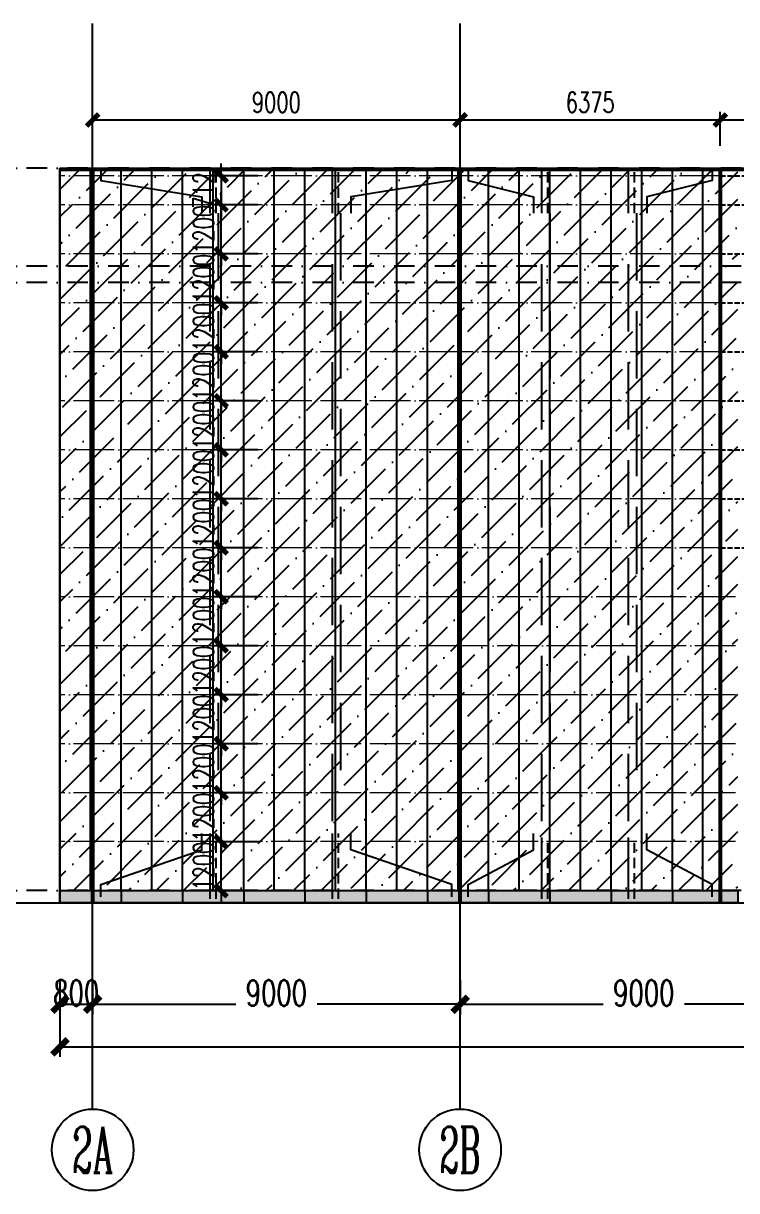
# Model space of a CAD drawing. Extents: x -2072575 to 87763, y -155913 to 742026.
# Drawn here: x -1319951 to -1302479, y 499737 to 528335 of the extents above; entities that cross this region are included whole.
import ezdxf
from ezdxf.enums import TextEntityAlignment as Align

# ---------------------------------------------------------------- set-up
doc = ezdxf.new("R2010")
doc.units = 0
doc.header["$LTSCALE"] = 1000
for name, pattern in [('20剖面图$0$DASH', [0.35, 0.25, -0.1]), ('CENTER', [2, 1.25, -0.25, 0.25, -0.25]), ('DASHDOT', [1, 0.5, -0.25, 0, -0.25]), ('DASHED', [0.75, 0.5, -0.25]), ('DOT', [0.25, 0, -0.25]), ('DOTE', [2.42, 2, -0.2, 0.02, -0.2])]:
    doc.linetypes.add(name, pattern=pattern)
doc.layers.get('Defpoints').update_dxf_attribs({"color": 210})
for name, color, linetype in [('!ZN1-填充-8', 8, 'Continuous'), ('12圆钢+30钢套管撑杆', 3, 'Continuous'), ('12圆钢斜拉条', 30, 'Continuous'), ('12圆钢直拉条', 22, 'Continuous'), ('3符号', 3, 'Continuous'), ('3铝板幕墙', 3, 'Continuous'), ('60x60x5钢方管', 6, '20剖面图$0$DASH'), ('A-AXIS-DOTE', 14, 'DOTE'), ('A-LIN-V', 9, 'Continuous'), ('A-云线', 50, 'Continuous'), ('AS-WALL', 40, 'Continuous'), ('DIM', 173, 'Continuous'), ('DOT', 8, 'DOT'), ('DOTE', 1, 'CENTER'), ('压型钢板', 23, 'Continuous')]:
    doc.layers.add(name, color=color, linetype=linetype)
doc.layers.add('冷弯薄壁C型钢 250x75x20x3.0', color=51, linetype='DOTE', lineweight=0)
doc.layers.add('梁', color=4, linetype='Continuous', lineweight=18)
doc.styles.add('_TCH_AXIS', font='COMPLEX', dxfattribs={"bigfont": 'GBCBIG'})
doc.styles.add('DHTEXT-1', font='romans.shx', dxfattribs={"width": 0.7, "bigfont": 'chinese.shx'})
doc.dimstyles.new('ZN200', dxfattribs={"dimscale": 200, "dimtxt": 2.5, "dimasz": 1.5, "dimexe": 1, "dimexo": 2, "dimgap": 0.9, "dimtad": 1, "dimdec": 0, "dimdsep": 46, "dimtxsty": 'DHTEXT-1', "dimblk": 'ARCHTICK', "dimcen": 2.5, "dimclrd": 173, "dimclre": 173, "dimclrt": 7, "dimazin": 2, "dimtfac": 1, "dimtdec": 0, "dimtix": 1, "dimtmove": 2, "dimatfit": 3, "dimfxl": 0, "dimtolj": 1, "dimtzin": 0, "dimarcsym": 0})
doc.dimstyles.new('ZN250', dxfattribs={"dimscale": 250, "dimtxt": 2.5, "dimasz": 1.5, "dimexe": 1, "dimexo": 2, "dimgap": 0.9, "dimtad": 1, "dimdec": 0, "dimdsep": 46, "dimtxsty": 'DHTEXT-1', "dimblk": 'ARCHTICK', "dimcen": 2.5, "dimclrd": 173, "dimclre": 173, "dimclrt": 7, "dimazin": 2, "dimtfac": 1, "dimtdec": 0, "dimtix": 1, "dimtmove": 2, "dimatfit": 3, "dimfxl": 0, "dimarcsym": 0})

# ---------------------------------------------------------------- blocks, each defined once
blk = doc.blocks.new('_ArchTick')
at = {"color": 0, "linetype": 'ByBlock', "const_width": 0.4}
blk.add_lwpolyline([(-0.5, -0.5), (0.5, 0.5)], dxfattribs=at)
blk = doc.blocks.new('*D107')
at = {"layer": 'Defpoints', "color": 0, "ltscale": 2500, "transparency": 16777216}
for p in [(-1350902, 585773), (-1192902, 585773), (-1192902, 583646)]:
    blk.add_point(p, dxfattribs=at)
at = {"layer": 'DIM', "color": 173, "linetype": 'ByBlock', "lineweight": -2, "ltscale": 2500, "transparency": 16777216}
for p, q in [((-1350902, 585273), (-1350902, 583396)), ((-1192902, 585273), (-1192902, 583396)), ((-1350902, 583646), (-1273283, 583646)), ((-1192902, 583646), (-1270521, 583646))]:
    blk.add_line(p, q, dxfattribs=at)
at = {"layer": 'DIM', "color": 173, "lineweight": -2, "ltscale": 2500, "transparency": 16777216, "xscale": 375, "yscale": 375, "zscale": 375, "rotation": 180}
blk.add_blockref('_ArchTick', (-1350902, 583646), dxfattribs=at)
at = {"layer": 'DIM', "color": 173, "lineweight": -2, "ltscale": 2500, "transparency": 16777216, "xscale": 375, "yscale": 375, "zscale": 375}
blk.add_blockref('_ArchTick', (-1192902, 583646), dxfattribs=at)
at = {"layer": 'DIM', "color": 7, "ltscale": 2500, "transparency": 16777216, "insert": (-1271902, 583921), "char_height": 625, "attachment_point": 5, "style": 'DHTEXT-1'}
blk.add_mtext('158000', dxfattribs=at)
blk = doc.blocks.new('*D129')
at = {"layer": 'Defpoints', "color": 0, "ltscale": 2500, "transparency": 16777216}
for p in [(-1341102, 585773), (-1332102, 585773), (-1332102, 584686)]:
    blk.add_point(p, dxfattribs=at)
at = {"layer": 'DIM', "color": 173, "linetype": 'ByBlock', "lineweight": -2, "ltscale": 2500, "transparency": 16777216}
for p, q in [((-1341102, 585273), (-1341102, 584436)), ((-1332102, 585273), (-1332102, 584436)), ((-1341102, 584686), (-1337598, 584686)), ((-1332102, 584686), (-1335606, 584686))]:
    blk.add_line(p, q, dxfattribs=at)
at = {"layer": 'DIM', "color": 173, "lineweight": -2, "ltscale": 2500, "transparency": 16777216, "xscale": 375, "yscale": 375, "zscale": 375, "rotation": 180}
blk.add_blockref('_ArchTick', (-1341102, 584686), dxfattribs=at)
at = {"layer": 'DIM', "color": 173, "lineweight": -2, "ltscale": 2500, "transparency": 16777216, "xscale": 375, "yscale": 375, "zscale": 375}
blk.add_blockref('_ArchTick', (-1332102, 584686), dxfattribs=at)
at = {"layer": 'DIM', "color": 7, "ltscale": 2500, "transparency": 16777216, "insert": (-1336602, 584961), "char_height": 625, "attachment_point": 5, "style": 'DHTEXT-1'}
blk.add_mtext('9000', dxfattribs=at)
blk = doc.blocks.new('*D130')
at = {"layer": 'Defpoints', "color": 0, "ltscale": 2500, "transparency": 16777216}
for p in [(-1350102, 585773), (-1341102, 585773), (-1341102, 584686)]:
    blk.add_point(p, dxfattribs=at)
at = {"layer": 'DIM', "color": 173, "linetype": 'ByBlock', "lineweight": -2, "ltscale": 2500, "transparency": 16777216}
for p, q in [((-1350102, 585273), (-1350102, 584436)), ((-1341102, 585273), (-1341102, 584436)), ((-1350102, 584686), (-1346598, 584686)), ((-1341102, 584686), (-1344606, 584686))]:
    blk.add_line(p, q, dxfattribs=at)
at = {"layer": 'DIM', "color": 173, "lineweight": -2, "ltscale": 2500, "transparency": 16777216, "xscale": 375, "yscale": 375, "zscale": 375, "rotation": 180}
blk.add_blockref('_ArchTick', (-1350102, 584686), dxfattribs=at)
at = {"layer": 'DIM', "color": 173, "lineweight": -2, "ltscale": 2500, "transparency": 16777216, "xscale": 375, "yscale": 375, "zscale": 375}
blk.add_blockref('_ArchTick', (-1341102, 584686), dxfattribs=at)
at = {"layer": 'DIM', "color": 7, "ltscale": 2500, "transparency": 16777216, "insert": (-1345602, 584961), "char_height": 625, "attachment_point": 5, "style": 'DHTEXT-1'}
blk.add_mtext('9000', dxfattribs=at)
blk = doc.blocks.new('*D131')
at = {"layer": 'Defpoints', "color": 0, "ltscale": 2500, "transparency": 16777216}
for p in [(-1350902, 585773), (-1350102, 585773), (-1350102, 584686)]:
    blk.add_point(p, dxfattribs=at)
at = {"layer": 'DIM', "color": 173, "linetype": 'ByBlock', "lineweight": -2, "ltscale": 2500, "transparency": 16777216}
for p, q in [((-1350902, 585273), (-1350902, 584436)), ((-1350102, 585273), (-1350102, 584436)), ((-1350902, 584686), (-1350102, 584686))]:
    blk.add_line(p, q, dxfattribs=at)
at = {"layer": 'DIM', "color": 173, "lineweight": -2, "ltscale": 2500, "transparency": 16777216, "xscale": 375, "yscale": 375, "zscale": 375, "rotation": 180}
blk.add_blockref('_ArchTick', (-1350902, 584686), dxfattribs=at)
at = {"layer": 'DIM', "color": 173, "lineweight": -2, "ltscale": 2500, "transparency": 16777216, "xscale": 375, "yscale": 375, "zscale": 375}
blk.add_blockref('_ArchTick', (-1350102, 584686), dxfattribs=at)
at = {"layer": 'DIM', "color": 7, "ltscale": 2500, "transparency": 16777216, "insert": (-1350502, 584961), "char_height": 625, "attachment_point": 5, "style": 'DHTEXT-1'}
blk.add_mtext('800', dxfattribs=at)
blk = doc.blocks.new('卓越-轴号')
blk.add_circle((0, 0), 4)
at = {"color": 0, "style": '_TCH_AXIS', "width": 1.041667, "flags": 8}
blk.add_attdef('A', text='', height=4.48, dxfattribs=at).set_placement((-2, -2.24), (2, -2.24), align=Align.FIT)
blk = doc.blocks.new('20250905092536')
at = {"layer": '!ZN1-填充-8'}
h = blk.add_hatch(dxfattribs=at)
h.set_pattern_fill('ANSI36', color=252, scale=300, style=0)
h.set_pattern_definition([(45, (1318253.53, -507087.46), (252.5697, 926.08891), [1190.625, -238.125, 0, -238.125])])
h.paths.add_polyline_path([(15800, 0), (-800, 0), (-800, 17650), (15800, 17650)])
h = blk.add_hatch(dxfattribs=at)
h.set_pattern_fill('DOTS', color=252, scale=100, style=0)
h.set_pattern_definition([(0, (1318253.53, -507087.46), (79.375, 158.75), [0, -158.75])])
h.paths.add_polyline_path([(-800, 0), (15800, 0), (15800, -300), (-800, -300)])
at = {"layer": '3铝板幕墙', "color": 252, "ltscale": 2000}
for p, q in [((700, 0), (700, -300)), ((2200, 0), (2200, -300)), ((3700, 0), (3700, -300)), ((5200, 0), (5200, -300)), ((6700, 0), (6700, -300)), ((8200, 0), (8200, -300)), ((9700, 0), (9700, -300)), ((11200, 0), (11200, -300)), ((12700, 0), (12700, -300)), ((14200, 0), (14200, -300))]:
    blk.add_line(p, q, dxfattribs=at)
blk.add_lwpolyline([(-800, 0), (15800, 0), (15800, -300), (-800, -300)], close=True, dxfattribs=at)
at = {"layer": '压型钢板', "color": 252, "ltscale": 10}
for p, q in [((-800, 0), (-800, 17700)), ((-50, 0), (-50, 17700)), ((700, 0), (700, 17700)), ((1450, 0), (1450, 17700)), ((2200, 0), (2200, 17700)), ((2950, 0), (2950, 17700)), ((3700, 0), (3700, 17700)), ((4450, 0), (4450, 17700)), ((5200, 0), (5200, 17700)), ((5950, 0), (5950, 17700)), ((6700, 0), (6700, 17700)), ((7450, 0), (7450, 17700)), ((8200, 0), (8200, 17700)), ((8950, 0), (8950, 17700)), ((9700, 0), (9700, 17700)), ((10450, 0), (10450, 17700)), ((11200, 0), (11200, 17700)), ((11950, 0), (11950, 17700)), ((12700, 0), (12700, 17700)), ((13450, 0), (13450, 17700)), ((14200, 0), (14200, 17700)), ((14950, 0), (14950, 17700))]:
    blk.add_line(p, q, dxfattribs=at)
blk = doc.blocks.new('*D1759')
at = {"layer": 'Defpoints', "color": 0, "ltscale": 2500, "transparency": 16777216}
for p in [(-800, -1697), (157200, -1697), (157200, -3824)]:
    blk.add_point(p, dxfattribs=at)
at = {"layer": 'DIM', "color": 173, "linetype": 'ByBlock', "lineweight": -2, "ltscale": 2500, "transparency": 16777216}
for p, q in [((-800, -2197), (-800, -4074)), ((157200, -2197), (157200, -4074)), ((-800, -3824), (76819, -3824)), ((157200, -3824), (79581, -3824))]:
    blk.add_line(p, q, dxfattribs=at)
at = {"layer": 'DIM', "color": 173, "lineweight": -2, "ltscale": 2500, "transparency": 16777216, "xscale": 375, "yscale": 375, "zscale": 375, "rotation": 180}
blk.add_blockref('_ArchTick', (-800, -3824), dxfattribs=at)
at = {"layer": 'DIM', "color": 173, "lineweight": -2, "ltscale": 2500, "transparency": 16777216, "xscale": 375, "yscale": 375, "zscale": 375}
blk.add_blockref('_ArchTick', (157200, -3824), dxfattribs=at)
at = {"layer": 'DIM', "color": 7, "ltscale": 2500, "transparency": 16777216, "insert": (78200, -3549), "char_height": 625, "attachment_point": 5, "style": 'DHTEXT-1'}
blk.add_mtext('158000', dxfattribs=at)
blk = doc.blocks.new('*D1778')
at = {"layer": 'Defpoints', "color": 0, "ltscale": 2500, "transparency": 16777216}
for p in [(9000, -1697), (18000, -1697), (18000, -2784)]:
    blk.add_point(p, dxfattribs=at)
at = {"layer": 'DIM', "color": 173, "linetype": 'ByBlock', "lineweight": -2, "ltscale": 2500, "transparency": 16777216}
for p, q in [((9000, -2197), (9000, -3034)), ((18000, -2197), (18000, -3034)), ((9000, -2784), (12504, -2784)), ((18000, -2784), (14496, -2784))]:
    blk.add_line(p, q, dxfattribs=at)
at = {"layer": 'DIM', "color": 173, "lineweight": -2, "ltscale": 2500, "transparency": 16777216, "xscale": 375, "yscale": 375, "zscale": 375, "rotation": 180}
blk.add_blockref('_ArchTick', (9000, -2784), dxfattribs=at)
at = {"layer": 'DIM', "color": 173, "lineweight": -2, "ltscale": 2500, "transparency": 16777216, "xscale": 375, "yscale": 375, "zscale": 375}
blk.add_blockref('_ArchTick', (18000, -2784), dxfattribs=at)
at = {"layer": 'DIM', "color": 7, "ltscale": 2500, "transparency": 16777216, "insert": (13500, -2509), "char_height": 625, "attachment_point": 5, "style": 'DHTEXT-1'}
blk.add_mtext('9000', dxfattribs=at)
blk = doc.blocks.new('*D1779')
at = {"layer": 'Defpoints', "color": 0, "ltscale": 2500, "transparency": 16777216}
for p in [(0, -1697), (9000, -1697), (9000, -2784)]:
    blk.add_point(p, dxfattribs=at)
at = {"layer": 'DIM', "color": 173, "linetype": 'ByBlock', "lineweight": -2, "ltscale": 2500, "transparency": 16777216}
for p, q in [((0, -2197), (0, -3034)), ((9000, -2197), (9000, -3034)), ((0, -2784), (3504, -2784)), ((9000, -2784), (5496, -2784))]:
    blk.add_line(p, q, dxfattribs=at)
at = {"layer": 'DIM', "color": 173, "lineweight": -2, "ltscale": 2500, "transparency": 16777216, "xscale": 375, "yscale": 375, "zscale": 375, "rotation": 180}
blk.add_blockref('_ArchTick', (0, -2784), dxfattribs=at)
at = {"layer": 'DIM', "color": 173, "lineweight": -2, "ltscale": 2500, "transparency": 16777216, "xscale": 375, "yscale": 375, "zscale": 375}
blk.add_blockref('_ArchTick', (9000, -2784), dxfattribs=at)
at = {"layer": 'DIM', "color": 7, "ltscale": 2500, "transparency": 16777216, "insert": (4500, -2509), "char_height": 625, "attachment_point": 5, "style": 'DHTEXT-1'}
blk.add_mtext('9000', dxfattribs=at)
blk = doc.blocks.new('*D1780')
at = {"layer": 'Defpoints', "color": 0, "ltscale": 2500, "transparency": 16777216}
for p in [(-800, -1697), (0, -1697), (0, -2784)]:
    blk.add_point(p, dxfattribs=at)
at = {"layer": 'DIM', "color": 173, "linetype": 'ByBlock', "lineweight": -2, "ltscale": 2500, "transparency": 16777216}
for p, q in [((-800, -2197), (-800, -3034)), ((0, -2197), (0, -3034)), ((-800, -2784), (0, -2784))]:
    blk.add_line(p, q, dxfattribs=at)
at = {"layer": 'DIM', "color": 173, "lineweight": -2, "ltscale": 2500, "transparency": 16777216, "xscale": 375, "yscale": 375, "zscale": 375, "rotation": 180}
blk.add_blockref('_ArchTick', (-800, -2784), dxfattribs=at)
at = {"layer": 'DIM', "color": 173, "lineweight": -2, "ltscale": 2500, "transparency": 16777216, "xscale": 375, "yscale": 375, "zscale": 375}
blk.add_blockref('_ArchTick', (0, -2784), dxfattribs=at)
at = {"layer": 'DIM', "color": 7, "ltscale": 2500, "transparency": 16777216, "insert": (-400, -2509), "char_height": 625, "attachment_point": 5, "style": 'DHTEXT-1'}
blk.add_mtext('800', dxfattribs=at)
blk = doc.blocks.new('*D3483')
at = {"layer": 'Defpoints', "color": 0, "ltscale": 10, "transparency": 16777216}
for p in [(-1300254, 525969), (-1302879, 524935), (-1300254, 524935)]:
    blk.add_point(p, dxfattribs=at)
at = {"layer": 'DIM', "color": 173, "linetype": 'ByBlock', "lineweight": -2, "ltscale": 10, "transparency": 16777216}
for p, q in [((-1302879, 525335), (-1302879, 526169)), ((-1302879, 525969), (-1300254, 525969)), ((-1300254, 525335), (-1300254, 526169))]:
    blk.add_line(p, q, dxfattribs=at)
at = {"layer": 'DIM', "color": 173, "lineweight": -2, "ltscale": 10, "transparency": 16777216, "xscale": 300, "yscale": 300, "zscale": 300, "rotation": 180}
blk.add_blockref('_ArchTick', (-1302879, 525969), dxfattribs=at)
at = {"layer": 'DIM', "color": 173, "lineweight": -2, "ltscale": 10, "transparency": 16777216, "xscale": 300, "yscale": 300, "zscale": 300}
blk.add_blockref('_ArchTick', (-1300254, 525969), dxfattribs=at)
at = {"layer": 'DIM', "color": 7, "ltscale": 10, "transparency": 16777216, "insert": (-1301566, 526399), "char_height": 500, "attachment_point": 5, "style": 'DHTEXT-1'}
blk.add_mtext('\\A1;2625', dxfattribs=at)
blk = doc.blocks.new('*D3484')
at = {"layer": 'Defpoints', "color": 0, "ltscale": 10, "transparency": 16777216}
for p in [(-1302879, 525969), (-1309254, 524935), (-1302879, 524935)]:
    blk.add_point(p, dxfattribs=at)
at = {"layer": 'DIM', "color": 173, "linetype": 'ByBlock', "lineweight": -2, "ltscale": 10, "transparency": 16777216}
for p, q in [((-1309254, 525335), (-1309254, 526169)), ((-1309254, 525969), (-1302879, 525969)), ((-1302879, 525335), (-1302879, 526169))]:
    blk.add_line(p, q, dxfattribs=at)
at = {"layer": 'DIM', "color": 173, "lineweight": -2, "ltscale": 10, "transparency": 16777216, "xscale": 300, "yscale": 300, "zscale": 300, "rotation": 180}
blk.add_blockref('_ArchTick', (-1309254, 525969), dxfattribs=at)
at = {"layer": 'DIM', "color": 173, "lineweight": -2, "ltscale": 10, "transparency": 16777216, "xscale": 300, "yscale": 300, "zscale": 300}
blk.add_blockref('_ArchTick', (-1302879, 525969), dxfattribs=at)
at = {"layer": 'DIM', "color": 7, "ltscale": 10, "transparency": 16777216, "insert": (-1306066, 526399), "char_height": 500, "attachment_point": 5, "style": 'DHTEXT-1'}
blk.add_mtext('\\A1;6375', dxfattribs=at)
blk = doc.blocks.new('*D3485')
at = {"layer": 'Defpoints', "color": 0, "ltscale": 10, "transparency": 16777216}
for p in [(-1309254, 525969), (-1318254, 524935), (-1309254, 524935)]:
    blk.add_point(p, dxfattribs=at)
at = {"layer": 'DIM', "color": 173, "linetype": 'ByBlock', "lineweight": -2, "ltscale": 10, "transparency": 16777216}
for p, q in [((-1318254, 525335), (-1318254, 526169)), ((-1318254, 525969), (-1309254, 525969)), ((-1309254, 525335), (-1309254, 526169))]:
    blk.add_line(p, q, dxfattribs=at)
at = {"layer": 'DIM', "color": 173, "lineweight": -2, "ltscale": 10, "transparency": 16777216, "xscale": 300, "yscale": 300, "zscale": 300, "rotation": 180}
blk.add_blockref('_ArchTick', (-1318254, 525969), dxfattribs=at)
at = {"layer": 'DIM', "color": 173, "lineweight": -2, "ltscale": 10, "transparency": 16777216, "xscale": 300, "yscale": 300, "zscale": 300}
blk.add_blockref('_ArchTick', (-1309254, 525969), dxfattribs=at)
at = {"layer": 'DIM', "color": 7, "ltscale": 10, "transparency": 16777216, "insert": (-1313754, 526399), "char_height": 500, "attachment_point": 5, "style": 'DHTEXT-1'}
blk.add_mtext('\\A1;9000', dxfattribs=at)
blk = doc.blocks.new('*D3497')
at = {"layer": 'Defpoints', "color": 0, "ltscale": 10, "transparency": 16777216}
for p in [(-1313804, 524600), (-1315107, 523887), (-1313804, 523887)]:
    blk.add_point(p, dxfattribs=at)
at = {"layer": 'DIM', "color": 173, "linetype": 'ByBlock', "lineweight": -2, "ltscale": 10, "transparency": 16777216}
for p, q in [((-1315107, 524600), (-1315107, 524900)), ((-1314204, 524600), (-1315307, 524600)), ((-1315107, 524600), (-1315107, 523887)), ((-1314204, 523887), (-1315307, 523887)), ((-1315107, 523887), (-1315107, 523587))]:
    blk.add_line(p, q, dxfattribs=at)
at = {"layer": 'DIM', "color": 173, "lineweight": -2, "ltscale": 10, "transparency": 16777216, "xscale": 300, "yscale": 300, "zscale": 300}
for p, rotation in [((-1315107, 524600), 270), ((-1315107, 523887), 90)]:
    blk.add_blockref('_ArchTick', p, dxfattribs=dict(at, rotation=rotation))
at = {"layer": 'DIM', "color": 7, "ltscale": 10, "transparency": 16777216, "insert": (-1315537, 524244), "char_height": 500, "attachment_point": 5, "rotation": 90, "style": 'DHTEXT-1'}
blk.add_mtext('\\A1;712', dxfattribs=at)
blk = doc.blocks.new('*D3498')
at = {"layer": 'Defpoints', "color": 0, "ltscale": 10, "transparency": 16777216}
for p in [(-1315107, 523887), (-1313804, 523887), (-1313804, 522687)]:
    blk.add_point(p, dxfattribs=at)
at = {"layer": 'DIM', "color": 173, "linetype": 'ByBlock', "lineweight": -2, "ltscale": 10, "transparency": 16777216}
for p, q in [((-1315107, 523887), (-1315107, 524187)), ((-1314204, 523887), (-1315307, 523887)), ((-1315107, 522687), (-1315107, 523887)), ((-1314204, 522687), (-1315307, 522687)), ((-1315107, 522687), (-1315107, 522387))]:
    blk.add_line(p, q, dxfattribs=at)
at = {"layer": 'DIM', "color": 173, "lineweight": -2, "ltscale": 10, "transparency": 16777216, "xscale": 300, "yscale": 300, "zscale": 300}
for p, rotation in [((-1315107, 523887), 270), ((-1315107, 522687), 90)]:
    blk.add_blockref('_ArchTick', p, dxfattribs=dict(at, rotation=rotation))
at = {"layer": 'DIM', "color": 7, "ltscale": 10, "transparency": 16777216, "insert": (-1315537, 523287), "char_height": 500, "attachment_point": 5, "rotation": 90, "style": 'DHTEXT-1'}
blk.add_mtext('\\A1;1200', dxfattribs=at)
blk = doc.blocks.new('*D3499')
at = {"layer": 'Defpoints', "color": 0, "ltscale": 10, "transparency": 16777216}
for p in [(-1315107, 522687), (-1313804, 522687), (-1313804, 521487)]:
    blk.add_point(p, dxfattribs=at)
at = {"layer": 'DIM', "color": 173, "linetype": 'ByBlock', "lineweight": -2, "ltscale": 10, "transparency": 16777216}
for p, q in [((-1315107, 522687), (-1315107, 522987)), ((-1314204, 522687), (-1315307, 522687)), ((-1315107, 521487), (-1315107, 522687)), ((-1314204, 521487), (-1315307, 521487)), ((-1315107, 521487), (-1315107, 521187))]:
    blk.add_line(p, q, dxfattribs=at)
at = {"layer": 'DIM', "color": 173, "lineweight": -2, "ltscale": 10, "transparency": 16777216, "xscale": 300, "yscale": 300, "zscale": 300}
for p, rotation in [((-1315107, 522687), 270), ((-1315107, 521487), 90)]:
    blk.add_blockref('_ArchTick', p, dxfattribs=dict(at, rotation=rotation))
at = {"layer": 'DIM', "color": 7, "ltscale": 10, "transparency": 16777216, "insert": (-1315537, 522087), "char_height": 500, "attachment_point": 5, "rotation": 90, "style": 'DHTEXT-1'}
blk.add_mtext('\\A1;1200', dxfattribs=at)
blk = doc.blocks.new('*D3500')
at = {"layer": 'Defpoints', "color": 0, "ltscale": 10, "transparency": 16777216}
for p in [(-1315107, 521487), (-1313804, 521487), (-1313804, 520287)]:
    blk.add_point(p, dxfattribs=at)
at = {"layer": 'DIM', "color": 173, "linetype": 'ByBlock', "lineweight": -2, "ltscale": 10, "transparency": 16777216}
for p, q in [((-1315107, 521487), (-1315107, 521787)), ((-1314204, 521487), (-1315307, 521487)), ((-1315107, 520287), (-1315107, 521487)), ((-1314204, 520287), (-1315307, 520287)), ((-1315107, 520287), (-1315107, 519987))]:
    blk.add_line(p, q, dxfattribs=at)
at = {"layer": 'DIM', "color": 173, "lineweight": -2, "ltscale": 10, "transparency": 16777216, "xscale": 300, "yscale": 300, "zscale": 300}
for p, rotation in [((-1315107, 521487), 270), ((-1315107, 520287), 90)]:
    blk.add_blockref('_ArchTick', p, dxfattribs=dict(at, rotation=rotation))
at = {"layer": 'DIM', "color": 7, "ltscale": 10, "transparency": 16777216, "insert": (-1315537, 520887), "char_height": 500, "attachment_point": 5, "rotation": 90, "style": 'DHTEXT-1'}
blk.add_mtext('\\A1;1200', dxfattribs=at)
blk = doc.blocks.new('*D3501')
at = {"layer": 'Defpoints', "color": 0, "ltscale": 10, "transparency": 16777216}
for p in [(-1315107, 520287), (-1313804, 520287), (-1313804, 519087)]:
    blk.add_point(p, dxfattribs=at)
at = {"layer": 'DIM', "color": 173, "linetype": 'ByBlock', "lineweight": -2, "ltscale": 10, "transparency": 16777216}
for p, q in [((-1315107, 520287), (-1315107, 520587)), ((-1314204, 520287), (-1315307, 520287)), ((-1315107, 519087), (-1315107, 520287)), ((-1314204, 519087), (-1315307, 519087)), ((-1315107, 519087), (-1315107, 518787))]:
    blk.add_line(p, q, dxfattribs=at)
at = {"layer": 'DIM', "color": 173, "lineweight": -2, "ltscale": 10, "transparency": 16777216, "xscale": 300, "yscale": 300, "zscale": 300}
for p, rotation in [((-1315107, 520287), 270), ((-1315107, 519087), 90)]:
    blk.add_blockref('_ArchTick', p, dxfattribs=dict(at, rotation=rotation))
at = {"layer": 'DIM', "color": 7, "ltscale": 10, "transparency": 16777216, "insert": (-1315537, 519687), "char_height": 500, "attachment_point": 5, "rotation": 90, "style": 'DHTEXT-1'}
blk.add_mtext('\\A1;1200', dxfattribs=at)
blk = doc.blocks.new('*D3502')
at = {"layer": 'Defpoints', "color": 0, "ltscale": 10, "transparency": 16777216}
for p in [(-1315107, 519087), (-1313804, 519087), (-1313804, 517887)]:
    blk.add_point(p, dxfattribs=at)
at = {"layer": 'DIM', "color": 173, "linetype": 'ByBlock', "lineweight": -2, "ltscale": 10, "transparency": 16777216}
for p, q in [((-1315107, 519087), (-1315107, 519387)), ((-1314204, 519087), (-1315307, 519087)), ((-1315107, 517887), (-1315107, 519087)), ((-1314204, 517887), (-1315307, 517887)), ((-1315107, 517887), (-1315107, 517587))]:
    blk.add_line(p, q, dxfattribs=at)
at = {"layer": 'DIM', "color": 173, "lineweight": -2, "ltscale": 10, "transparency": 16777216, "xscale": 300, "yscale": 300, "zscale": 300}
for p, rotation in [((-1315107, 519087), 270), ((-1315107, 517887), 90)]:
    blk.add_blockref('_ArchTick', p, dxfattribs=dict(at, rotation=rotation))
at = {"layer": 'DIM', "color": 7, "ltscale": 10, "transparency": 16777216, "insert": (-1315537, 518487), "char_height": 500, "attachment_point": 5, "rotation": 90, "style": 'DHTEXT-1'}
blk.add_mtext('\\A1;1200', dxfattribs=at)
blk = doc.blocks.new('*D3503')
at = {"layer": 'Defpoints', "color": 0, "ltscale": 10, "transparency": 16777216}
for p in [(-1315107, 517887), (-1313804, 517887), (-1313804, 516687)]:
    blk.add_point(p, dxfattribs=at)
at = {"layer": 'DIM', "color": 173, "linetype": 'ByBlock', "lineweight": -2, "ltscale": 10, "transparency": 16777216}
for p, q in [((-1315107, 517887), (-1315107, 518187)), ((-1314204, 517887), (-1315307, 517887)), ((-1315107, 516687), (-1315107, 517887)), ((-1314204, 516687), (-1315307, 516687)), ((-1315107, 516687), (-1315107, 516387))]:
    blk.add_line(p, q, dxfattribs=at)
at = {"layer": 'DIM', "color": 173, "lineweight": -2, "ltscale": 10, "transparency": 16777216, "xscale": 300, "yscale": 300, "zscale": 300}
for p, rotation in [((-1315107, 517887), 270), ((-1315107, 516687), 90)]:
    blk.add_blockref('_ArchTick', p, dxfattribs=dict(at, rotation=rotation))
at = {"layer": 'DIM', "color": 7, "ltscale": 10, "transparency": 16777216, "insert": (-1315537, 517287), "char_height": 500, "attachment_point": 5, "rotation": 90, "style": 'DHTEXT-1'}
blk.add_mtext('\\A1;1200', dxfattribs=at)
blk = doc.blocks.new('*D3504')
at = {"layer": 'Defpoints', "color": 0, "ltscale": 10, "transparency": 16777216}
for p in [(-1315107, 516687), (-1313804, 516687), (-1313804, 515487)]:
    blk.add_point(p, dxfattribs=at)
at = {"layer": 'DIM', "color": 173, "linetype": 'ByBlock', "lineweight": -2, "ltscale": 10, "transparency": 16777216}
for p, q in [((-1315107, 516687), (-1315107, 516987)), ((-1314204, 516687), (-1315307, 516687)), ((-1315107, 515487), (-1315107, 516687)), ((-1314204, 515487), (-1315307, 515487)), ((-1315107, 515487), (-1315107, 515187))]:
    blk.add_line(p, q, dxfattribs=at)
at = {"layer": 'DIM', "color": 173, "lineweight": -2, "ltscale": 10, "transparency": 16777216, "xscale": 300, "yscale": 300, "zscale": 300}
for p, rotation in [((-1315107, 516687), 270), ((-1315107, 515487), 90)]:
    blk.add_blockref('_ArchTick', p, dxfattribs=dict(at, rotation=rotation))
at = {"layer": 'DIM', "color": 7, "ltscale": 10, "transparency": 16777216, "insert": (-1315537, 516087), "char_height": 500, "attachment_point": 5, "rotation": 90, "style": 'DHTEXT-1'}
blk.add_mtext('\\A1;1200', dxfattribs=at)
blk = doc.blocks.new('*D3505')
at = {"layer": 'Defpoints', "color": 0, "ltscale": 10, "transparency": 16777216}
for p in [(-1315107, 515487), (-1313804, 515487), (-1313804, 514287)]:
    blk.add_point(p, dxfattribs=at)
at = {"layer": 'DIM', "color": 173, "linetype": 'ByBlock', "lineweight": -2, "ltscale": 10, "transparency": 16777216}
for p, q in [((-1315107, 515487), (-1315107, 515787)), ((-1314204, 515487), (-1315307, 515487)), ((-1315107, 514287), (-1315107, 515487)), ((-1314204, 514287), (-1315307, 514287)), ((-1315107, 514287), (-1315107, 513987))]:
    blk.add_line(p, q, dxfattribs=at)
at = {"layer": 'DIM', "color": 173, "lineweight": -2, "ltscale": 10, "transparency": 16777216, "xscale": 300, "yscale": 300, "zscale": 300}
for p, rotation in [((-1315107, 515487), 270), ((-1315107, 514287), 90)]:
    blk.add_blockref('_ArchTick', p, dxfattribs=dict(at, rotation=rotation))
at = {"layer": 'DIM', "color": 7, "ltscale": 10, "transparency": 16777216, "insert": (-1315537, 514887), "char_height": 500, "attachment_point": 5, "rotation": 90, "style": 'DHTEXT-1'}
blk.add_mtext('\\A1;1200', dxfattribs=at)
blk = doc.blocks.new('*D3506')
at = {"layer": 'Defpoints', "color": 0, "ltscale": 10, "transparency": 16777216}
for p in [(-1315107, 514287), (-1313804, 514287), (-1313804, 513087)]:
    blk.add_point(p, dxfattribs=at)
at = {"layer": 'DIM', "color": 173, "linetype": 'ByBlock', "lineweight": -2, "ltscale": 10, "transparency": 16777216}
for p, q in [((-1315107, 514287), (-1315107, 514587)), ((-1314204, 514287), (-1315307, 514287)), ((-1315107, 513087), (-1315107, 514287)), ((-1314204, 513087), (-1315307, 513087)), ((-1315107, 513087), (-1315107, 512787))]:
    blk.add_line(p, q, dxfattribs=at)
at = {"layer": 'DIM', "color": 173, "lineweight": -2, "ltscale": 10, "transparency": 16777216, "xscale": 300, "yscale": 300, "zscale": 300}
for p, rotation in [((-1315107, 514287), 270), ((-1315107, 513087), 90)]:
    blk.add_blockref('_ArchTick', p, dxfattribs=dict(at, rotation=rotation))
at = {"layer": 'DIM', "color": 7, "ltscale": 10, "transparency": 16777216, "insert": (-1315537, 513687), "char_height": 500, "attachment_point": 5, "rotation": 90, "style": 'DHTEXT-1'}
blk.add_mtext('\\A1;1200', dxfattribs=at)
blk = doc.blocks.new('*D3507')
at = {"layer": 'Defpoints', "color": 0, "ltscale": 10, "transparency": 16777216}
for p in [(-1315107, 513087), (-1313804, 513087), (-1313804, 511887)]:
    blk.add_point(p, dxfattribs=at)
at = {"layer": 'DIM', "color": 173, "linetype": 'ByBlock', "lineweight": -2, "ltscale": 10, "transparency": 16777216}
for p, q in [((-1315107, 513087), (-1315107, 513387)), ((-1314204, 513087), (-1315307, 513087)), ((-1315107, 511887), (-1315107, 513087)), ((-1314204, 511887), (-1315307, 511887)), ((-1315107, 511887), (-1315107, 511587))]:
    blk.add_line(p, q, dxfattribs=at)
at = {"layer": 'DIM', "color": 173, "lineweight": -2, "ltscale": 10, "transparency": 16777216, "xscale": 300, "yscale": 300, "zscale": 300}
for p, rotation in [((-1315107, 513087), 270), ((-1315107, 511887), 90)]:
    blk.add_blockref('_ArchTick', p, dxfattribs=dict(at, rotation=rotation))
at = {"layer": 'DIM', "color": 7, "ltscale": 10, "transparency": 16777216, "insert": (-1315537, 512487), "char_height": 500, "attachment_point": 5, "rotation": 90, "style": 'DHTEXT-1'}
blk.add_mtext('\\A1;1200', dxfattribs=at)
blk = doc.blocks.new('*D3508')
at = {"layer": 'Defpoints', "color": 0, "ltscale": 10, "transparency": 16777216}
for p in [(-1315107, 511887), (-1313804, 511887), (-1313804, 510687)]:
    blk.add_point(p, dxfattribs=at)
at = {"layer": 'DIM', "color": 173, "linetype": 'ByBlock', "lineweight": -2, "ltscale": 10, "transparency": 16777216}
for p, q in [((-1315107, 511887), (-1315107, 512187)), ((-1314204, 511887), (-1315307, 511887)), ((-1315107, 510687), (-1315107, 511887)), ((-1314204, 510687), (-1315307, 510687)), ((-1315107, 510687), (-1315107, 510387))]:
    blk.add_line(p, q, dxfattribs=at)
at = {"layer": 'DIM', "color": 173, "lineweight": -2, "ltscale": 10, "transparency": 16777216, "xscale": 300, "yscale": 300, "zscale": 300}
for p, rotation in [((-1315107, 511887), 270), ((-1315107, 510687), 90)]:
    blk.add_blockref('_ArchTick', p, dxfattribs=dict(at, rotation=rotation))
at = {"layer": 'DIM', "color": 7, "ltscale": 10, "transparency": 16777216, "insert": (-1315537, 511287), "char_height": 500, "attachment_point": 5, "rotation": 90, "style": 'DHTEXT-1'}
blk.add_mtext('\\A1;1200', dxfattribs=at)
blk = doc.blocks.new('*D3509')
at = {"layer": 'Defpoints', "color": 0, "ltscale": 10, "transparency": 16777216}
for p in [(-1315107, 510687), (-1313804, 510687), (-1313804, 509487)]:
    blk.add_point(p, dxfattribs=at)
at = {"layer": 'DIM', "color": 173, "linetype": 'ByBlock', "lineweight": -2, "ltscale": 10, "transparency": 16777216}
for p, q in [((-1315107, 510687), (-1315107, 510987)), ((-1314204, 510687), (-1315307, 510687)), ((-1315107, 509487), (-1315107, 510687)), ((-1314204, 509487), (-1315307, 509487)), ((-1315107, 509487), (-1315107, 509187))]:
    blk.add_line(p, q, dxfattribs=at)
at = {"layer": 'DIM', "color": 173, "lineweight": -2, "ltscale": 10, "transparency": 16777216, "xscale": 300, "yscale": 300, "zscale": 300}
for p, rotation in [((-1315107, 510687), 270), ((-1315107, 509487), 90)]:
    blk.add_blockref('_ArchTick', p, dxfattribs=dict(at, rotation=rotation))
at = {"layer": 'DIM', "color": 7, "ltscale": 10, "transparency": 16777216, "insert": (-1315537, 510087), "char_height": 500, "attachment_point": 5, "rotation": 90, "style": 'DHTEXT-1'}
blk.add_mtext('\\A1;1200', dxfattribs=at)
blk = doc.blocks.new('*D3510')
at = {"layer": 'Defpoints', "color": 0, "ltscale": 10, "transparency": 16777216}
for p in [(-1315107, 509487), (-1313804, 509487), (-1313804, 508287)]:
    blk.add_point(p, dxfattribs=at)
at = {"layer": 'DIM', "color": 173, "linetype": 'ByBlock', "lineweight": -2, "ltscale": 10, "transparency": 16777216}
for p, q in [((-1315107, 509487), (-1315107, 509787)), ((-1314204, 509487), (-1315307, 509487)), ((-1315107, 508287), (-1315107, 509487)), ((-1314204, 508287), (-1315307, 508287)), ((-1315107, 508287), (-1315107, 507987))]:
    blk.add_line(p, q, dxfattribs=at)
at = {"layer": 'DIM', "color": 173, "lineweight": -2, "ltscale": 10, "transparency": 16777216, "xscale": 300, "yscale": 300, "zscale": 300}
for p, rotation in [((-1315107, 509487), 270), ((-1315107, 508287), 90)]:
    blk.add_blockref('_ArchTick', p, dxfattribs=dict(at, rotation=rotation))
at = {"layer": 'DIM', "color": 7, "ltscale": 10, "transparency": 16777216, "insert": (-1315537, 508887), "char_height": 500, "attachment_point": 5, "rotation": 90, "style": 'DHTEXT-1'}
blk.add_mtext('\\A1;1200', dxfattribs=at)
blk = doc.blocks.new('*D3511')
at = {"layer": 'Defpoints', "color": 0, "ltscale": 10, "transparency": 16777216}
for p in [(-1315107, 508287), (-1313804, 508287), (-1313804, 507087)]:
    blk.add_point(p, dxfattribs=at)
at = {"layer": 'DIM', "color": 173, "linetype": 'ByBlock', "lineweight": -2, "ltscale": 10, "transparency": 16777216}
for p, q in [((-1315107, 508287), (-1315107, 508587)), ((-1314204, 508287), (-1315307, 508287)), ((-1315107, 507087), (-1315107, 508287)), ((-1314204, 507087), (-1315307, 507087)), ((-1315107, 507087), (-1315107, 506787))]:
    blk.add_line(p, q, dxfattribs=at)
at = {"layer": 'DIM', "color": 173, "lineweight": -2, "ltscale": 10, "transparency": 16777216, "xscale": 300, "yscale": 300, "zscale": 300}
for p, rotation in [((-1315107, 508287), 270), ((-1315107, 507087), 90)]:
    blk.add_blockref('_ArchTick', p, dxfattribs=dict(at, rotation=rotation))
at = {"layer": 'DIM', "color": 7, "ltscale": 10, "transparency": 16777216, "insert": (-1315537, 507687), "char_height": 500, "attachment_point": 5, "rotation": 90, "style": 'DHTEXT-1'}
blk.add_mtext('\\A1;1200', dxfattribs=at)
blk = doc.blocks.new('20250821133133')
at = {"layer": 'A-AXIS-DOTE', "ltscale": 2}
blk.add_line((0, -5350), (0, 21247.6), dxfattribs=at)
at = {"layer": 'DOT', "linetype": 'DASHDOT'}
for p, q in [((163899.6, 17700), (-7859.1, 17700)), ((163899.6, 15300), (-7859.1, 15300)), ((163899.6, 14900), (-7859.1, 14900)), ((163899.6, 0), (-7859.1, 0))]:
    blk.add_line(p, q, dxfattribs=at)
at = {"layer": 'DOTE', "ltscale": 250}
for p, q in [((0, -5350), (0, 21247.6)), ((9000, -5350), (9000, 21247.6))]:
    blk.add_line(p, q, dxfattribs=at)
at = {"layer": '3符号', "color": 7}
ref = blk.add_blockref('卓越-轴号', (1.1, -6350), dxfattribs=dict(at, xscale=250, yscale=250, zscale=250))
ref.add_attrib('A', '2A', dxfattribs={"layer": '0', "color": 0, "height": 1120, "style": '_TCH_AXIS', "width": 0.493421}).set_placement((-498.9, -6910), (501.1, -6910), align=Align.FIT)
ref = blk.add_blockref('卓越-轴号', (9001.1, -6350), dxfattribs=dict(at, xscale=250, yscale=250, zscale=250))
ref.add_attrib('A', '2B', dxfattribs={"layer": '0', "color": 0, "height": 1120, "style": '_TCH_AXIS', "width": 0.506757}).set_placement((8501.1, -6910), (9501.1, -6910), align=Align.FIT)
at = {"layer": 'DIM', "ltscale": 2500}
for base, p1, p2, picture, middle in [((0, -2784.1), (-800, -1697.5), (0, -1697.5), '*D131', (-400, -2509.1)), ((157200, -3824.1), (-800, -1697.5), (157200, -1697.5), '*D107', (78200, -3549.1)), ((9000, -2784.1), (0, -1697.5), (9000, -1697.5), '*D130', (4500, -2509.1)), ((18000, -2784.1), (9000, -1697.5), (18000, -1697.5), '*D129', (13500, -2509.1))]:
    dim = blk.add_linear_dim(base=base, p1=p1, p2=p2, angle=0, dimstyle='ZN250', dxfattribs=at)
    dim.commit()
    dim.dimension.update_dxf_attribs({"geometry": picture, "text_midpoint": middle, "dimtype": 129, "insert": (1350101.9, -587470.4)})
blk = doc.blocks.new('20250821140118')
at = {"layer": 'A-AXIS-DOTE', "ltscale": 2}
blk.add_line((0, -5350), (0, 21247.6), dxfattribs=at)
at = {"layer": 'DOT', "linetype": 'DASHDOT'}
for p, q in [((163899.6, 17700), (-7859.1, 17700)), ((163899.6, 15300), (-7859.1, 15300)), ((163899.6, 14900), (-7859.1, 14900)), ((163899.6, 0), (-7859.1, 0))]:
    blk.add_line(p, q, dxfattribs=at)
at = {"layer": 'DOTE', "ltscale": 250}
for p, q in [((0, -5350), (0, 21247.6)), ((9000, -5350), (9000, 21247.6))]:
    blk.add_line(p, q, dxfattribs=at)
at = {"layer": '3符号', "color": 7}
ref = blk.add_blockref('卓越-轴号', (1.1, -6350), dxfattribs=dict(at, xscale=250, yscale=250, zscale=250))
ref.add_attrib('A', '2A', dxfattribs={"layer": '0', "color": 0, "height": 1120, "style": '_TCH_AXIS', "width": 0.493421}).set_placement((-498.9, -6910), (501.1, -6910), align=Align.FIT)
ref = blk.add_blockref('卓越-轴号', (9001.1, -6350), dxfattribs=dict(at, xscale=250, yscale=250, zscale=250))
ref.add_attrib('A', '2B', dxfattribs={"layer": '0', "color": 0, "height": 1120, "style": '_TCH_AXIS', "width": 0.506757}).set_placement((8501.1, -6910), (9501.1, -6910), align=Align.FIT)
at = {"layer": 'DIM', "ltscale": 2500}
for base, p1, p2, picture, middle in [((0, -2784.1), (-800, -1697.5), (0, -1697.5), '*D1780', (-400, -2509.1)), ((157200, -3824.1), (-800, -1697.5), (157200, -1697.5), '*D1759', (78200, -3549.1)), ((9000, -2784.1), (0, -1697.5), (9000, -1697.5), '*D1779', (4500, -2509.1)), ((18000, -2784.1), (9000, -1697.5), (18000, -1697.5), '*D1778', (13500, -2509.1))]:
    dim = blk.add_linear_dim(base=base, p1=p1, p2=p2, angle=0, dimstyle='ZN250', dxfattribs=at)
    dim.commit()
    dim.dimension.update_dxf_attribs({"geometry": picture, "text_midpoint": middle, "dimtype": 129})

msp = doc.modelspace()

# ---------------------------------------------------------------- linework, layer by layer
at = {"layer": 'A-LIN-V'}
for p, q in [((-1319053.5, 524787.5), (-1161053.5, 524787.5)), ((-1319053.5, 524737.5), (-1319053.5, 506787.5)), ((-1319053.5, 524737.5), (-1161053.5, 524737.5))]:
    msp.add_line(p, q, dxfattribs=at)
at = {"layer": 'AS-WALL'}
msp.add_line((-1326112.7, 506787.5), (-1154087.7, 506787.5), dxfattribs=at)

# ---------------------------------------------------------------- block references
at = {"layer": 'A-云线', "ltscale": 10}
msp.add_blockref('20250821133133', (-1318253.5, 507087.5), dxfattribs=at)

# ---------------------------------------------------------------- dimensions: what is measured, and where the dimension line sits
at = {"layer": 'DIM', "ltscale": 10}
for base, p1, p2, picture, middle in [((-1309253.5, 525969.3), (-1318253.5, 524934.6), (-1309253.5, 524934.6), '*D3485', (-1313753.5, 526399.3)), ((-1302878.5, 525969.3), (-1309253.5, 524934.6), (-1302878.5, 524934.6), '*D3484', (-1306066, 526399.3)), ((-1300253.5, 525969.3), (-1302878.5, 524934.6), (-1300253.5, 524934.6), '*D3483', (-1301566, 526399.3))]:
    dim = msp.add_linear_dim(base=base, p1=p1, p2=p2, dimstyle='ZN200', override={"dimfxl": 2}, dxfattribs=at)
    dim.commit()
    dim.dimension.update_dxf_attribs({"geometry": picture, "text_midpoint": middle})

# ---------------------------------------------------------------- next in the draw order: block references
at = {"layer": '3铝板幕墙', "ltscale": 1000}
msp.add_blockref('20250905092536', (-1318253.5, 507087.5), dxfattribs=at)

# ---------------------------------------------------------------- next in the draw order: linework, layer by layer
at = {"layer": '12圆钢+30钢套管撑杆', "color": 3}
for p, q in [((-1315378.5, 523687.5), (-1315378.5, 524787.5)), ((-1312378.5, 523687.5), (-1312378.5, 524787.5)), ((-1307253.5, 523687.5), (-1307253.5, 524787.5)), ((-1305128.5, 523687.5), (-1305128.5, 524787.5)), ((-1315378.5, 506887.5), (-1315378.5, 508487.5)), ((-1312378.5, 506887.5), (-1312378.5, 508487.5)), ((-1307253.5, 506887.5), (-1307253.5, 508387.5)), ((-1305128.5, 506887.5), (-1305128.5, 508387.5))]:
    msp.add_line(p, q, dxfattribs=at)
at = {"layer": '12圆钢+30钢套管撑杆', "color": 3, "linetype": 'DASHED', "ltscale": 0.5}
for p, q in [((-1315228.5, 523687.5), (-1315228.5, 524787.5)), ((-1312228.5, 523687.5), (-1312228.5, 524787.5)), ((-1307103.5, 523687.5), (-1307103.5, 524787.5)), ((-1304978.5, 523687.5), (-1304978.5, 524787.5)), ((-1315228.5, 506887.5), (-1315228.5, 508487.5)), ((-1312228.5, 506887.5), (-1312228.5, 508487.5)), ((-1307103.5, 506887.5), (-1307103.5, 508387.5)), ((-1304978.5, 506887.5), (-1304978.5, 508387.5))]:
    msp.add_line(p, q, dxfattribs=at)
at = {"layer": '12圆钢斜拉条', "ltscale": 1000}
for points in [[(-1318053.5, 524787.5), (-1318053.5, 524487.5), (-1315578.5, 524087.5), (-1315578.5, 523687.5)], [(-1309453.5, 524787.5), (-1309453.5, 524487.5), (-1311928.5, 524087.5), (-1311928.5, 523687.5)], [(-1309053.5, 524787.5), (-1309053.5, 524487.5), (-1307453.5, 524087.5), (-1307453.5, 523687.5)], [(-1303078.5, 524787.5), (-1303078.5, 524487.5), (-1304678.5, 524087.5), (-1304678.5, 523687.5)], [(-1318053.5, 506937.5), (-1318053.5, 507237.5), (-1315578.5, 508087.5), (-1315578.5, 508487.5)], [(-1309453.5, 506937.5), (-1309453.5, 507237.5), (-1311928.5, 508087.5), (-1311928.5, 508487.5)], [(-1309053.5, 506937.5), (-1309053.5, 507237.5), (-1307453.5, 508087.5), (-1307453.5, 508487.5)], [(-1303078.5, 506937.5), (-1303078.5, 507237.5), (-1304678.5, 508087.5), (-1304678.5, 508487.5)]]:
    msp.add_lwpolyline(points, dxfattribs=at)
at = {"layer": '12圆钢直拉条', "ltscale": 1000}
for p, q in [((-1315178.5, 523687.5), (-1315178.5, 522037.5)), ((-1312178.5, 523687.5), (-1312178.5, 522037.5)), ((-1307053.5, 523687.5), (-1307053.5, 522037.5)), ((-1304928.5, 523687.5), (-1304928.5, 522037.5)), ((-1315378.5, 520787.5), (-1315378.5, 522437.5)), ((-1312378.5, 520787.5), (-1312378.5, 522437.5)), ((-1307253.5, 520787.5), (-1307253.5, 522437.5)), ((-1305128.5, 520787.5), (-1305128.5, 522437.5)), ((-1315178.5, 521287.5), (-1315178.5, 519637.5)), ((-1312178.5, 521287.5), (-1312178.5, 519637.5)), ((-1307053.5, 521287.5), (-1307053.5, 519637.5)), ((-1304928.5, 521287.5), (-1304928.5, 519637.5)), ((-1315378.5, 518387.5), (-1315378.5, 520037.5)), ((-1312378.5, 518387.5), (-1312378.5, 520037.5)), ((-1307253.5, 518387.5), (-1307253.5, 520037.5)), ((-1305128.5, 518387.5), (-1305128.5, 520037.5)), ((-1315178.5, 518887.5), (-1315178.5, 517237.5)), ((-1312178.5, 518887.5), (-1312178.5, 517237.5)), ((-1307053.5, 518887.5), (-1307053.5, 517237.5)), ((-1304928.5, 518887.5), (-1304928.5, 517237.5)), ((-1315378.5, 515987.5), (-1315378.5, 517637.5)), ((-1312378.5, 515987.5), (-1312378.5, 517637.5)), ((-1307253.5, 515987.5), (-1307253.5, 517637.5)), ((-1305128.5, 515987.5), (-1305128.5, 517637.5)), ((-1315178.5, 516487.5), (-1315178.5, 514837.5)), ((-1312178.5, 516487.5), (-1312178.5, 514837.5)), ((-1307053.5, 516487.5), (-1307053.5, 514837.5)), ((-1304928.5, 516487.5), (-1304928.5, 514837.5)), ((-1315378.5, 513587.5), (-1315378.5, 515237.5)), ((-1312378.5, 513587.5), (-1312378.5, 515237.5)), ((-1307253.5, 513587.5), (-1307253.5, 515237.5)), ((-1305128.5, 513587.5), (-1305128.5, 515237.5)), ((-1315178.5, 514087.5), (-1315178.5, 512437.5)), ((-1312178.5, 514087.5), (-1312178.5, 512437.5)), ((-1307053.5, 514087.5), (-1307053.5, 512437.5)), ((-1304928.5, 514087.5), (-1304928.5, 512437.5)), ((-1315378.5, 511187.5), (-1315378.5, 512837.5)), ((-1312378.5, 511187.5), (-1312378.5, 512837.5)), ((-1307253.5, 511187.5), (-1307253.5, 512837.5)), ((-1305128.5, 511187.5), (-1305128.5, 512837.5)), ((-1315178.5, 511687.5), (-1315178.5, 510037.5)), ((-1312178.5, 511687.5), (-1312178.5, 510037.5)), ((-1307053.5, 511687.5), (-1307053.5, 510037.5)), ((-1304928.5, 511687.5), (-1304928.5, 510037.5)), ((-1315378.5, 508787.5), (-1315378.5, 510437.5)), ((-1312378.5, 508787.5), (-1312378.5, 510437.5)), ((-1307253.5, 508787.5), (-1307253.5, 510437.5)), ((-1305128.5, 508787.5), (-1305128.5, 510437.5))]:
    msp.add_line(p, q, dxfattribs=at)
at = {"layer": '60x60x5钢方管', "ltscale": 0.5}
for p, q in [((-1302878.5, 524600), (-1300253.5, 524600)), ((-1302878.5, 523887.5), (-1300253.5, 523887.5)), ((-1302878.5, 522687.5), (-1300253.5, 522687.5)), ((-1302878.5, 521487.5), (-1300253.5, 521487.5)), ((-1302878.5, 520287.5), (-1300253.5, 520287.5)), ((-1302878.5, 519087.5), (-1300253.5, 519087.5)), ((-1302878.5, 517887.5), (-1300253.5, 517887.5)), ((-1302878.5, 516687.5), (-1300253.5, 516687.5)), ((-1302878.5, 515487.5), (-1300253.5, 515487.5))]:
    msp.add_line(p, q, dxfattribs=at)
at = {"layer": '冷弯薄壁C型钢 250x75x20x3.0', "ltscale": 0.5}
for p, q in [((-1309253.5, 524600), (-1319053.5, 524600)), ((-1302878.5, 524600), (-1309253.5, 524600)), ((-1309253.5, 523887.5), (-1319053.5, 523887.5)), ((-1302878.5, 523887.5), (-1309253.5, 523887.5)), ((-1309253.5, 522687.5), (-1319053.5, 522687.5)), ((-1302878.5, 522687.5), (-1309253.5, 522687.5)), ((-1309253.5, 521487.5), (-1319053.5, 521487.5)), ((-1302878.5, 521487.5), (-1309253.5, 521487.5)), ((-1309253.5, 520287.5), (-1319053.5, 520287.5)), ((-1302878.5, 520287.5), (-1309253.5, 520287.5)), ((-1309253.5, 519087.5), (-1319053.5, 519087.5)), ((-1302878.5, 519087.5), (-1309253.5, 519087.5)), ((-1309253.5, 517887.5), (-1319053.5, 517887.5)), ((-1302878.5, 517887.5), (-1309253.5, 517887.5)), ((-1309253.5, 516687.5), (-1319053.5, 516687.5)), ((-1302878.5, 516687.5), (-1309253.5, 516687.5)), ((-1309253.5, 515487.5), (-1319053.5, 515487.5)), ((-1302878.5, 515487.5), (-1309253.5, 515487.5)), ((-1309253.5, 514287.5), (-1319053.5, 514287.5)), ((-1302503.5, 514287.5), (-1309253.5, 514287.5)), ((-1309253.5, 513087.5), (-1319053.5, 513087.5)), ((-1302503.5, 513087.5), (-1309253.5, 513087.5)), ((-1309253.5, 511887.5), (-1319053.5, 511887.5)), ((-1302503.5, 511887.5), (-1309253.5, 511887.5)), ((-1309253.5, 510687.5), (-1319053.5, 510687.5)), ((-1302503.5, 510687.5), (-1309253.5, 510687.5)), ((-1309253.5, 509487.5), (-1319053.5, 509487.5)), ((-1302503.5, 509487.5), (-1309253.5, 509487.5)), ((-1309253.5, 508287.5), (-1319053.5, 508287.5)), ((-1302503.5, 508287.5), (-1309253.5, 508287.5)), ((-1309253.5, 507087.5), (-1319053.5, 507087.5)), ((-1302503.5, 507087.5), (-1309253.5, 507087.5))]:
    msp.add_line(p, q, dxfattribs=at)
at = {"layer": '梁', "ltscale": 10, "const_width": 100}
for points in [[(-1318253.5, 524787.5), (-1318253.5, 506787.5)], [(-1309253.5, 524787.5), (-1309253.5, 506787.5)]]:
    msp.add_lwpolyline(points, dxfattribs=at)
at = {"layer": '梁', "color": 1, "ltscale": 10, "const_width": 100}
msp.add_lwpolyline([(-1302878.5, 524787.5), (-1302878.5, 506787.5)], dxfattribs=at)

# ---------------------------------------------------------------- next in the draw order: block references
at = {"layer": 'A-云线', "ltscale": 10}
msp.add_blockref('20250821140118', (-1318253.5, 507087.5), dxfattribs=at)

# ---------------------------------------------------------------- next in the draw order: dimensions: what is measured, and where the dimension line sits
at = {"layer": 'DIM', "ltscale": 10}
for base, p1, p2, picture, middle in [((-1315106.5579231, 523887.4649163), (-1313803.5281949, 524599.9649163), (-1313803.5281949, 523887.4649163), '*D3497', (-1315536.5579231, 524243.7149163)), ((-1315106.6, 523887.5), (-1313803.5, 522687.5), (-1313803.5, 523887.5), '*D3498', (-1315536.6, 523287.5)), ((-1315106.6, 522687.5), (-1313803.5, 521487.5), (-1313803.5, 522687.5), '*D3499', (-1315536.6, 522087.5)), ((-1315106.6, 521487.5), (-1313803.5, 520287.5), (-1313803.5, 521487.5), '*D3500', (-1315536.6, 520887.5)), ((-1315106.6, 520287.5), (-1313803.5, 519087.5), (-1313803.5, 520287.5), '*D3501', (-1315536.6, 519687.5)), ((-1315106.6, 519087.5), (-1313803.5, 517887.5), (-1313803.5, 519087.5), '*D3502', (-1315536.6, 518487.5)), ((-1315106.6, 517887.5), (-1313803.5, 516687.5), (-1313803.5, 517887.5), '*D3503', (-1315536.6, 517287.5)), ((-1315106.6, 516687.5), (-1313803.5, 515487.5), (-1313803.5, 516687.5), '*D3504', (-1315536.6, 516087.5)), ((-1315106.6, 515487.5), (-1313803.5, 514287.5), (-1313803.5, 515487.5), '*D3505', (-1315536.6, 514887.5)), ((-1315106.6, 514287.5), (-1313803.5, 513087.5), (-1313803.5, 514287.5), '*D3506', (-1315536.6, 513687.5)), ((-1315106.6, 513087.5), (-1313803.5, 511887.5), (-1313803.5, 513087.5), '*D3507', (-1315536.6, 512487.5)), ((-1315106.6, 511887.5), (-1313803.5, 510687.5), (-1313803.5, 511887.5), '*D3508', (-1315536.6, 511287.5)), ((-1315106.6, 510687.5), (-1313803.5, 509487.5), (-1313803.5, 510687.5), '*D3509', (-1315536.6, 510087.5)), ((-1315106.6, 509487.5), (-1313803.5, 508287.5), (-1313803.5, 509487.5), '*D3510', (-1315536.6, 508887.5)), ((-1315106.6, 508287.5), (-1313803.5, 507087.5), (-1313803.5, 508287.5), '*D3511', (-1315536.6, 507687.5))]:
    dim = msp.add_linear_dim(base=base, p1=p1, p2=p2, angle=90, dimstyle='ZN200', override={"dimfxl": 2}, dxfattribs=at)
    dim.commit()
    dim.dimension.update_dxf_attribs({"geometry": picture, "text_midpoint": middle})

doc.saveas('drawing.dxf')
